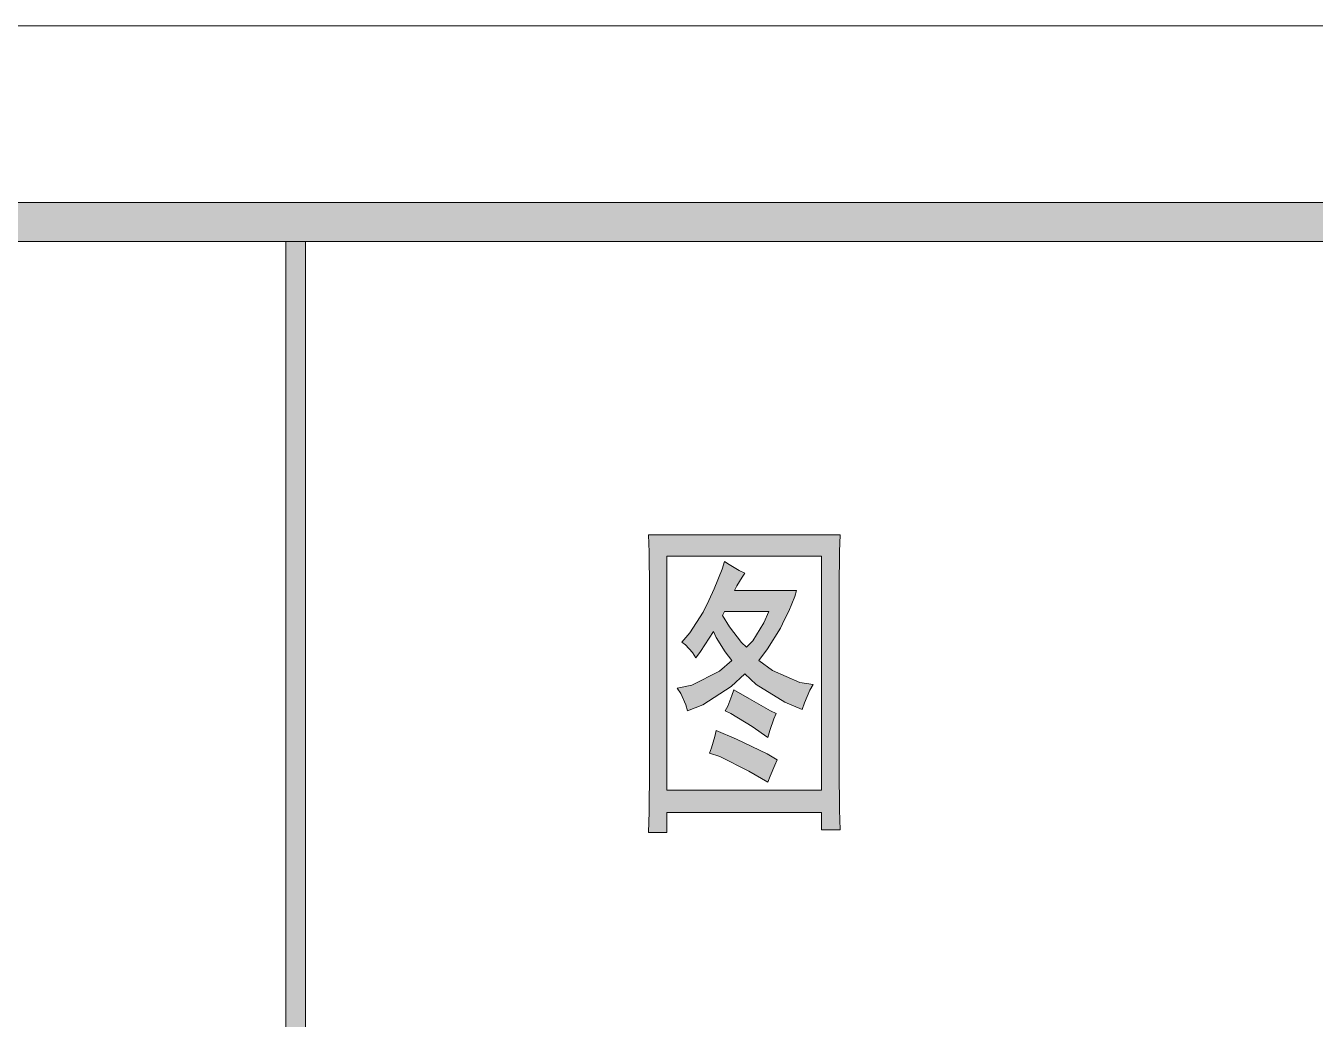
# Model space of a CAD drawing. Header units: millimetres. Extents: x 0 to 207, y 0 to 293.
# Drawn here: x 71.07 to 103.45, y 267.7 to 292.64 of the extents above; entities that cross this region are included whole.
import ezdxf

# ---------------------------------------------------------------- set-up
doc = ezdxf.new("R2010")
doc.units = ezdxf.units.MM

msp = doc.modelspace()

# ---------------------------------------------------------------- hatches: boundary and pattern name
h = msp.add_hatch(color=0)
h.dxf.hatch_style = 2
h.paths.add_polyline_path([(202.483861, 288.208861), (201.499611, 287.224611), (25.124833, 287.224611), (24.140583, 288.208861)])
h = msp.add_hatch(color=0)
h.dxf.hatch_style = 2
h.paths.add_polyline_path([(77.593472, 287.224611), (78.087361, 287.224611), (78.087361, 242.883972), (77.593472, 242.883972)])
h = msp.add_hatch(color=0)
h.paths.add_polyline_path([(91.517611, 279.862139), (91.5035, 279.445861), (91.492917, 278.532167), (91.492917, 278.03475), (91.492917, 274.482278), (91.492917, 273.967222), (91.5035, 272.95475), (91.517611, 272.457333), (91.051944, 272.457333), (91.051944, 272.887722), (87.167861, 272.887722), (87.167861, 272.390306), (86.705722, 272.390306), (86.716306, 272.905361), (86.726889, 273.967222), (86.726889, 274.514028), (86.726889, 278.03475), (86.726889, 278.514528), (86.716306, 279.428222), (86.705722, 279.862139)])
h.paths.add_polyline_path([(91.051944, 273.452167), (91.051944, 279.329444), (87.167861, 279.329444), (87.167861, 273.452167)])
h = msp.add_hatch(color=0)
h.paths.add_polyline_path([(89.12225, 278.899056), (89.051694, 278.79675), (88.924694, 278.581556), (88.864722, 278.465139), (90.424, 278.465139), (90.378139, 278.316972), (90.226444, 277.950083), (90.120611, 277.734889), (90.014778, 277.519694), (89.690222, 277.004639), (89.4715, 276.704778), (89.817222, 276.457833), (90.505139, 276.157972), (90.840278, 276.108583), (90.759139, 275.960417), (90.621556, 275.642917), (90.561583, 275.477111), (90.131194, 275.660556), (89.411528, 276.108583), (89.12225, 276.373167), (88.783583, 276.059194), (88.063917, 275.593528), (87.679389, 275.445361), (87.644111, 275.593528), (87.517111, 275.87575), (87.425389, 276.009806), (87.795806, 276.090944), (88.483722, 276.440194), (88.797694, 276.704778), (88.631889, 276.9235), (88.402583, 277.286861), (88.332028, 277.438556), (88.226194, 277.269222), (88.007472, 276.937611), (87.891056, 276.771806), (87.806389, 276.905861), (87.633528, 277.103417), (87.541806, 277.170444), (87.739361, 277.403278), (88.0745, 277.925389), (88.215611, 278.218194), (88.353194, 278.507472), (88.55075, 278.997833), (88.610722, 279.195389), (88.727139, 279.11425), (88.981139, 278.966083)])
h.paths.add_polyline_path([(88.564861, 277.833667), (88.737722, 277.551444), (89.041111, 277.156333), (89.168111, 277.039917), (89.319806, 277.205722), (89.5985, 277.65375), (89.7255, 277.935972), (88.610722, 277.935972)])
h = msp.add_hatch(color=0)
h.dxf.hatch_style = 2
h.paths.add_polyline_path([(88.843556, 275.974528), (89.238667, 275.741694), (89.771361, 275.445361), (89.912472, 275.378333), (89.8525, 275.244278), (89.750194, 274.947944), (89.704333, 274.778611), (89.309222, 275.046722), (88.773, 275.378333), (88.631889, 275.445361), (88.691861, 275.561778), (88.797694, 275.826361)])
h = msp.add_hatch(color=0)
h.dxf.hatch_style = 2
h.paths.add_polyline_path([(88.402583, 274.947944), (88.910583, 274.729222), (89.679639, 274.365861), (89.933639, 274.214167), (89.877194, 274.083639), (89.760778, 273.801417), (89.704333, 273.649722), (89.224556, 273.931944), (88.494306, 274.298833), (88.236778, 274.379972), (88.286167, 274.514028), (88.367306, 274.79625)])

# ---------------------------------------------------------------- linework, layer by layer
at = {"color": 0, "lineweight": 0}
for points in [[(0, 0), (206.918278, 0), (206.918278, 292.643278), (0, 292.643278)], [(202.483861, 288.208861), (201.499611, 287.224611), (25.124833, 287.224611), (24.140583, 288.208861)], [(77.593472, 287.224611), (78.087361, 287.224611), (78.087361, 242.883972), (77.593472, 242.883972)], [(91.517611, 279.862139), (91.5035, 279.445861), (91.492917, 278.532167), (91.492917, 278.03475), (91.492917, 274.482278), (91.492917, 273.967222), (91.5035, 272.95475), (91.517611, 272.457333), (91.051944, 272.457333), (91.051944, 272.887722), (87.167861, 272.887722), (87.167861, 272.390306), (86.705722, 272.390306), (86.716306, 272.905361), (86.726889, 273.967222), (86.726889, 274.514028), (86.726889, 278.03475), (86.726889, 278.514528), (86.716306, 279.428222), (86.705722, 279.862139)], [(91.051944, 273.452167), (91.051944, 279.329444), (87.167861, 279.329444), (87.167861, 273.452167)], [(89.12225, 278.899056), (89.051694, 278.79675), (88.924694, 278.581556), (88.864722, 278.465139), (90.424, 278.465139), (90.378139, 278.316972), (90.226444, 277.950083), (90.120611, 277.734889), (90.014778, 277.519694), (89.690222, 277.004639), (89.4715, 276.704778), (89.817222, 276.457833), (90.505139, 276.157972), (90.840278, 276.108583), (90.759139, 275.960417), (90.621556, 275.642917), (90.561583, 275.477111), (90.131194, 275.660556), (89.411528, 276.108583), (89.12225, 276.373167), (88.783583, 276.059194), (88.063917, 275.593528), (87.679389, 275.445361), (87.644111, 275.593528), (87.517111, 275.87575), (87.425389, 276.009806), (87.795806, 276.090944), (88.483722, 276.440194), (88.797694, 276.704778), (88.631889, 276.9235), (88.402583, 277.286861), (88.332028, 277.438556), (88.226194, 277.269222), (88.007472, 276.937611), (87.891056, 276.771806), (87.806389, 276.905861), (87.633528, 277.103417), (87.541806, 277.170444), (87.739361, 277.403278), (88.0745, 277.925389), (88.215611, 278.218194), (88.353194, 278.507472), (88.55075, 278.997833), (88.610722, 279.195389), (88.727139, 279.11425), (88.981139, 278.966083)], [(88.564861, 277.833667), (88.737722, 277.551444), (89.041111, 277.156333), (89.168111, 277.039917), (89.319806, 277.205722), (89.5985, 277.65375), (89.7255, 277.935972), (88.610722, 277.935972)], [(88.843556, 275.974528), (89.238667, 275.741694), (89.771361, 275.445361), (89.912472, 275.378333), (89.8525, 275.244278), (89.750194, 274.947944), (89.704333, 274.778611), (89.309222, 275.046722), (88.773, 275.378333), (88.631889, 275.445361), (88.691861, 275.561778), (88.797694, 275.826361)], [(88.402583, 274.947944), (88.910583, 274.729222), (89.679639, 274.365861), (89.933639, 274.214167), (89.877194, 274.083639), (89.760778, 273.801417), (89.704333, 273.649722), (89.224556, 273.931944), (88.494306, 274.298833), (88.236778, 274.379972), (88.286167, 274.514028), (88.367306, 274.79625)]]:
    msp.add_lwpolyline(points, close=True, dxfattribs=at)

doc.saveas('drawing.dxf')
